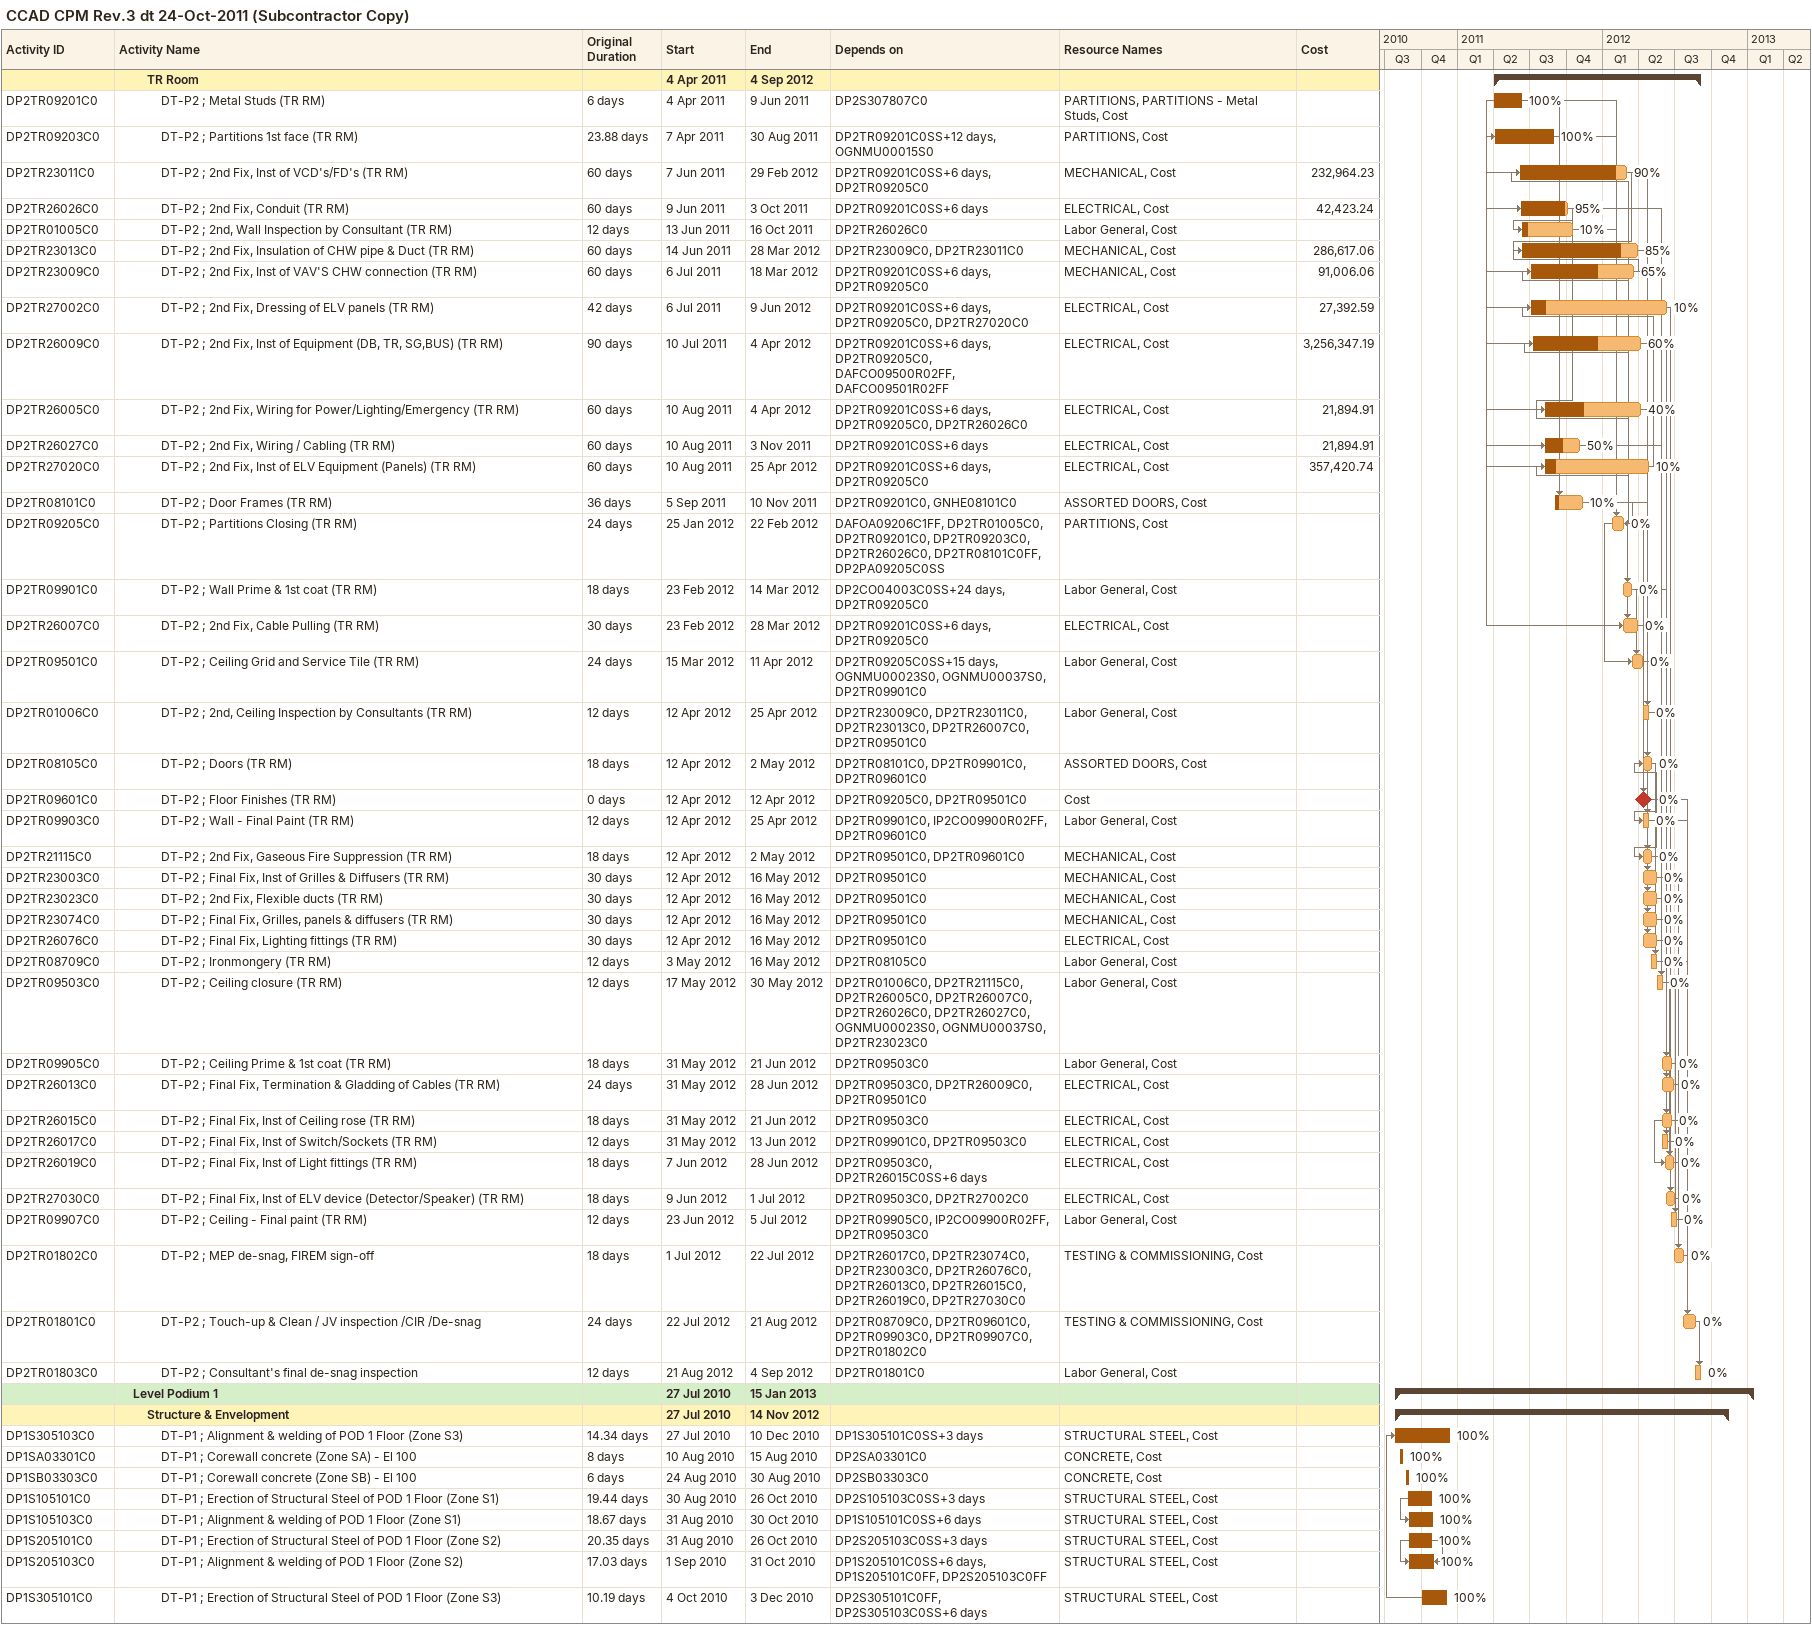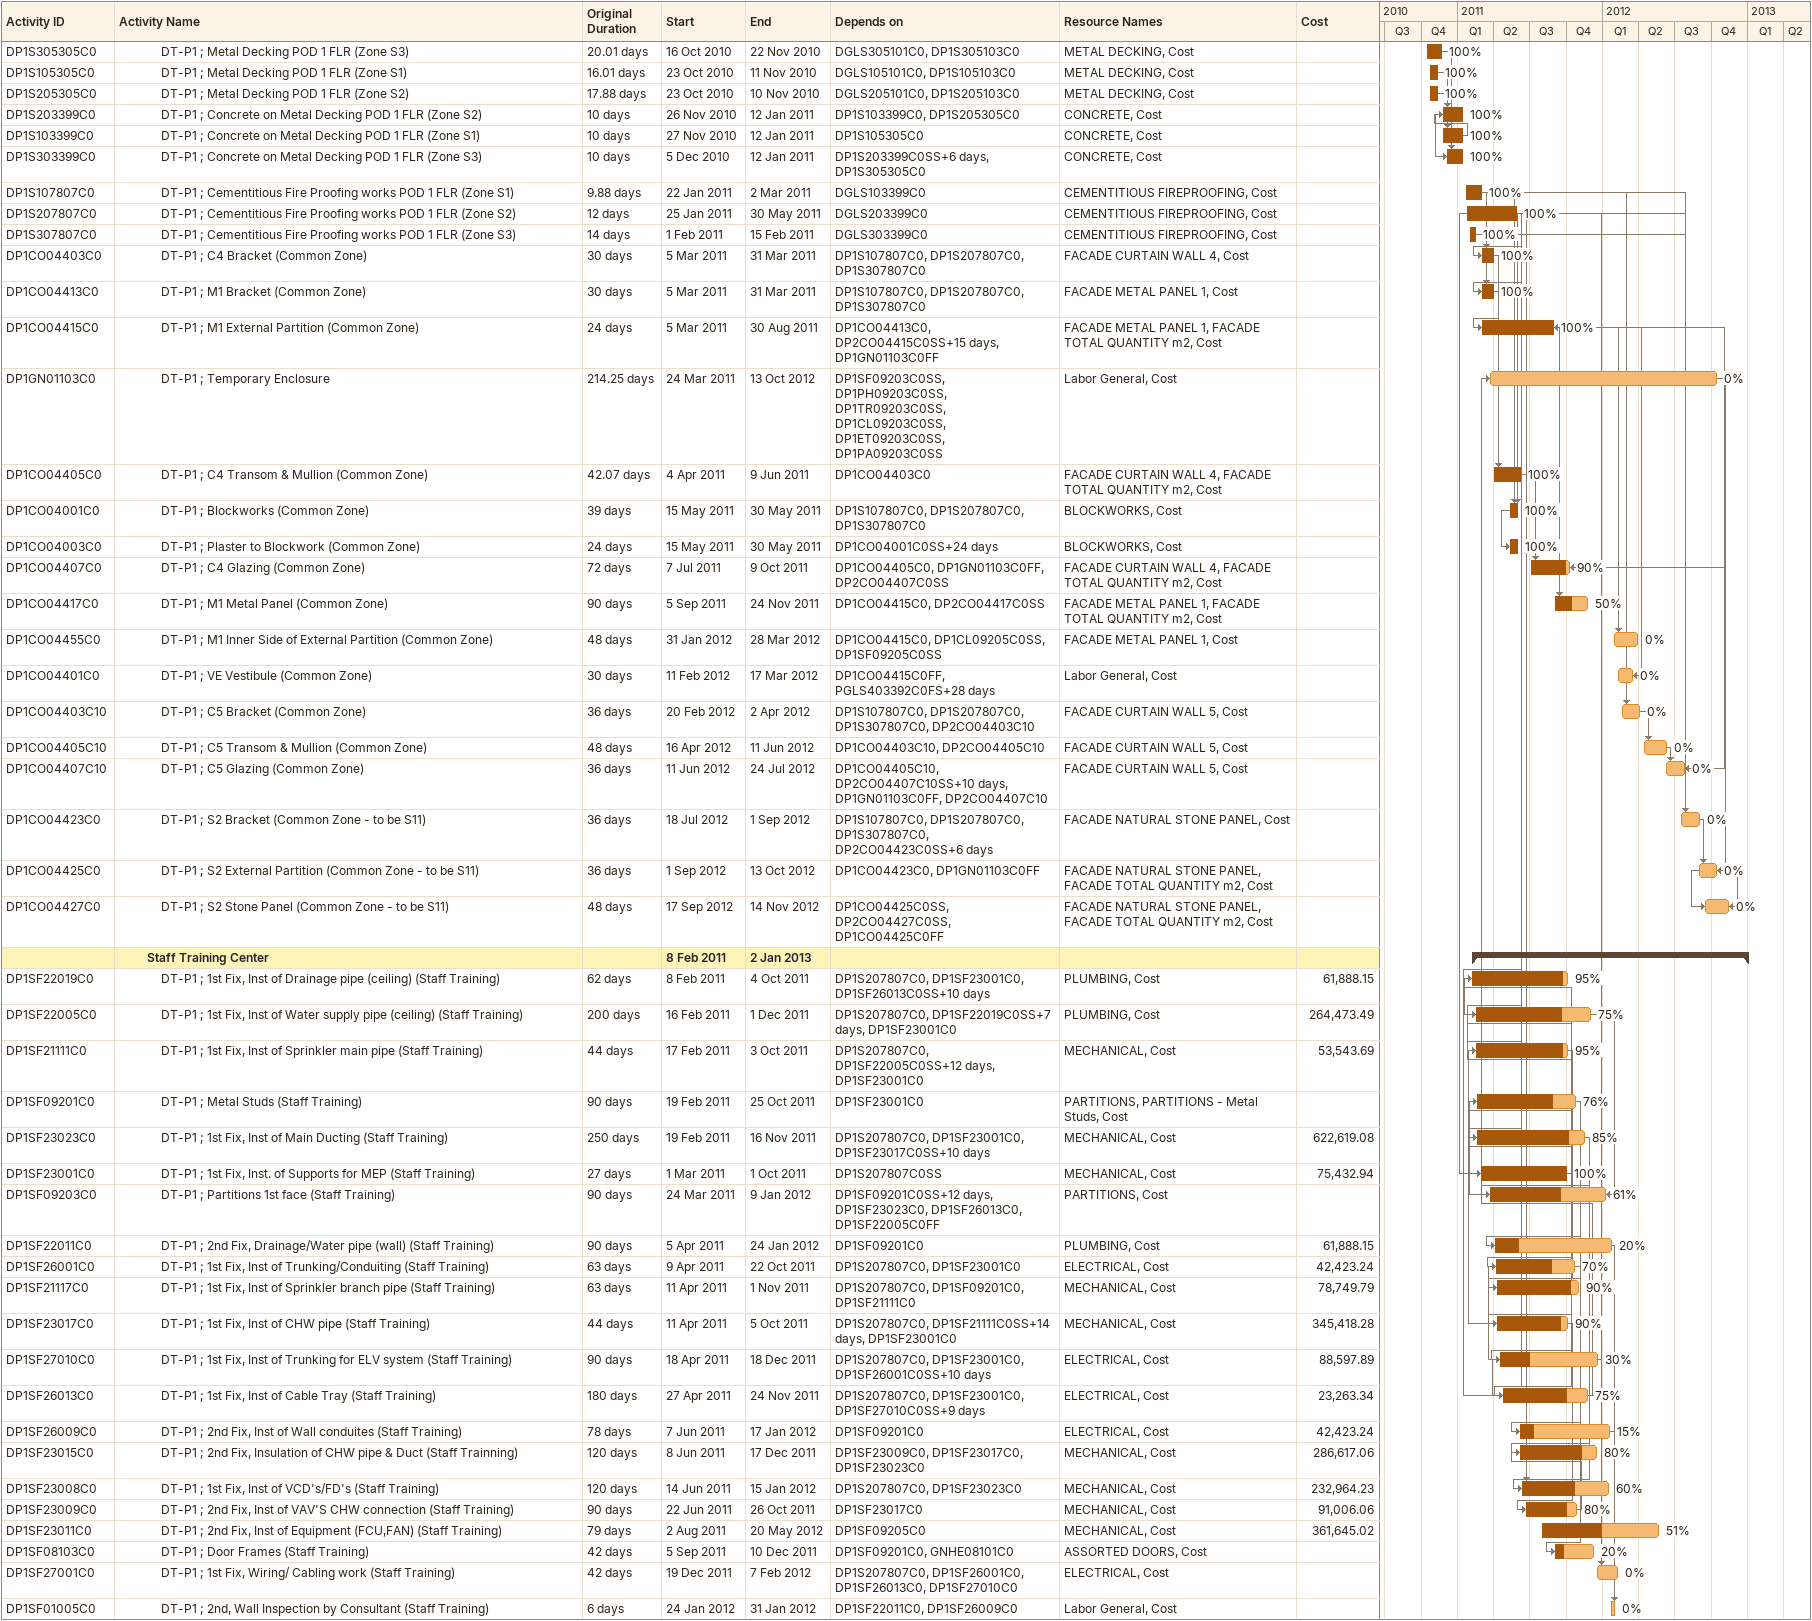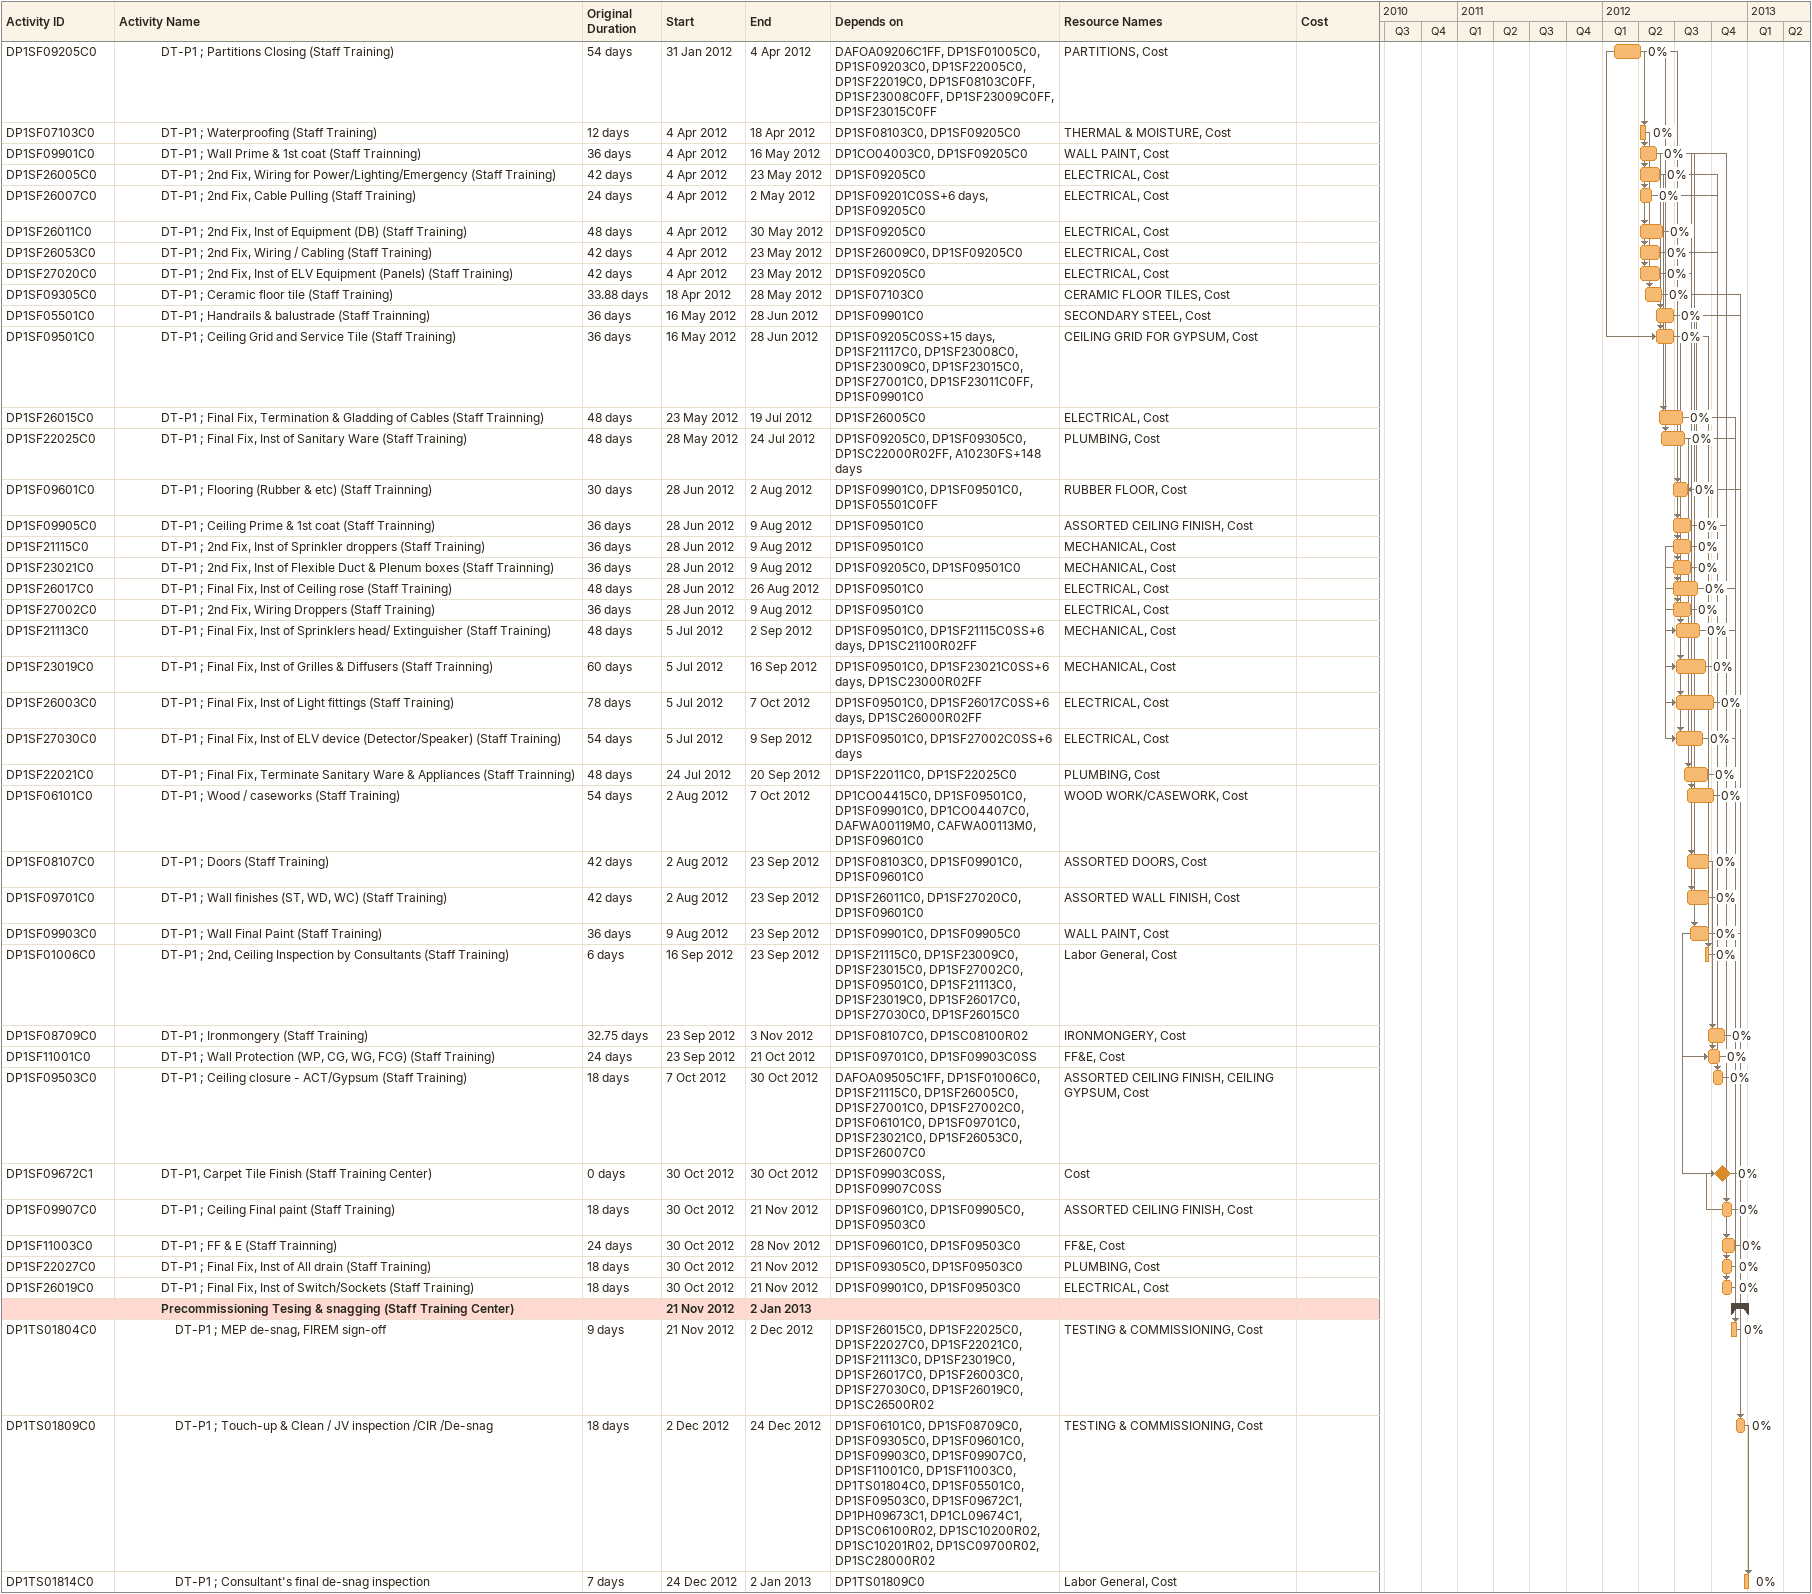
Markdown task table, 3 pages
CCAD CPM Rev.3 dt 24-Oct-2011 (Subcontractor Copy)

| ID | Level | Task | Original duration | Start | Finish | Predecessors | Resources | % complete | Cost |
|---|---|---|---|---|---|---|---|---|---|
|  | 3 | **TR Room** |  | 2011-04-04 | 2012-09-04 |  |  |  |  |
| DP2TR09201C0 | 4 | DT-P2 ; Metal Studs (TR RM) | 6d | 2011-04-04 | 2011-06-09 | DP2S307807C0 | PARTITIONS, PARTITIONS - Metal Studs, Cost | 100 |  |
| DP2TR09203C0 | 4 | DT-P2 ; Partitions 1st face (TR RM) | 23.88d | 2011-04-07 | 2011-08-30 | DP2TR09201C0SS+12d, OGNMU00015S0 | PARTITIONS, Cost | 100 |  |
| DP2TR23011C0 | 4 | DT-P2 ; 2nd Fix, Inst of VCD's/FD's (TR RM) | 60d | 2011-06-07 | 2012-02-29 | DP2TR09201C0SS+6d, DP2TR09205C0 | MECHANICAL, Cost | 90 | 232964.23 |
| DP2TR26026C0 | 4 | DT-P2 ; 2nd Fix, Conduit (TR RM) | 60d | 2011-06-09 | 2011-10-03 | DP2TR09201C0SS+6d | ELECTRICAL, Cost | 95 | 42423.24 |
| DP2TR01005C0 | 4 | DT-P2 ; 2nd, Wall Inspection by Consultant (TR RM) | 12d | 2011-06-13 | 2011-10-16 | DP2TR26026C0 | Labor General, Cost | 10 |  |
| DP2TR23013C0 | 4 | DT-P2 ; 2nd Fix, Insulation of CHW pipe & Duct (TR RM) | 60d | 2011-06-14 | 2012-03-28 | DP2TR23009C0, DP2TR23011C0 | MECHANICAL, Cost | 85 | 286617.06 |
| DP2TR23009C0 | 4 | DT-P2 ; 2nd Fix, Inst of VAV'S CHW connection (TR RM) | 60d | 2011-07-06 | 2012-03-18 | DP2TR09201C0SS+6d, DP2TR09205C0 | MECHANICAL, Cost | 65 | 91006.06 |
| DP2TR27002C0 | 4 | DT-P2 ; 2nd Fix, Dressing of ELV panels (TR RM) | 42d | 2011-07-06 | 2012-06-09 | DP2TR09201C0SS+6d, DP2TR09205C0, DP2TR27020C0 | ELECTRICAL, Cost | 10 | 27392.59 |
| DP2TR26009C0 | 4 | DT-P2 ; 2nd Fix, Inst of Equipment (DB, TR, SG,BUS) (TR RM) | 90d | 2011-07-10 | 2012-04-04 | DP2TR09201C0SS+6d, DP2TR09205C0, DAFCO09500R02FF, DAFCO09501R02FF | ELECTRICAL, Cost | 60 | 3256347.19 |
| DP2TR26005C0 | 4 | DT-P2 ; 2nd Fix, Wiring for Power/Lighting/Emergency (TR RM) | 60d | 2011-08-10 | 2012-04-04 | DP2TR09201C0SS+6d, DP2TR09205C0, DP2TR26026C0 | ELECTRICAL, Cost | 40 | 21894.91 |
| DP2TR26027C0 | 4 | DT-P2 ; 2nd Fix, Wiring / Cabling (TR RM) | 60d | 2011-08-10 | 2011-11-03 | DP2TR09201C0SS+6d | ELECTRICAL, Cost | 50 | 21894.91 |
| DP2TR27020C0 | 4 | DT-P2 ; 2nd Fix, Inst of ELV Equipment (Panels) (TR RM) | 60d | 2011-08-10 | 2012-04-25 | DP2TR09201C0SS+6d, DP2TR09205C0 | ELECTRICAL, Cost | 10 | 357420.74 |
| DP2TR08101C0 | 4 | DT-P2 ; Door Frames (TR RM) | 36d | 2011-09-05 | 2011-11-10 | DP2TR09201C0, GNHE08101C0 | ASSORTED DOORS, Cost | 10 |  |
| DP2TR09205C0 | 4 | DT-P2 ; Partitions Closing (TR RM) | 24d | 2012-01-25 | 2012-02-22 | DAFOA09206C1FF, DP2TR01005C0, DP2TR09201C0, DP2TR09203C0, DP2TR26026C0, DP2TR08101C0FF, DP2PA09205C0SS | PARTITIONS, Cost | 0 |  |
| DP2TR09901C0 | 4 | DT-P2 ; Wall Prime & 1st coat (TR RM) | 18d | 2012-02-23 | 2012-03-14 | DP2CO04003C0SS+24d, DP2TR09205C0 | Labor General, Cost | 0 |  |
| DP2TR26007C0 | 4 | DT-P2 ; 2nd Fix, Cable Pulling (TR RM) | 30d | 2012-02-23 | 2012-03-28 | DP2TR09201C0SS+6d, DP2TR09205C0 | ELECTRICAL, Cost | 0 |  |
| DP2TR09501C0 | 4 | DT-P2 ; Ceiling Grid and Service Tile (TR RM) | 24d | 2012-03-15 | 2012-04-11 | DP2TR09205C0SS+15d, OGNMU00023S0, OGNMU00037S0, DP2TR09901C0 | Labor General, Cost | 0 |  |
| DP2TR01006C0 | 4 | DT-P2 ; 2nd, Ceiling Inspection by Consultants (TR RM) | 12d | 2012-04-12 | 2012-04-25 | DP2TR23009C0, DP2TR23011C0, DP2TR23013C0, DP2TR26007C0, DP2TR09501C0 | Labor General, Cost | 0 |  |
| DP2TR08105C0 | 4 | DT-P2 ; Doors (TR RM) | 18d | 2012-04-12 | 2012-05-02 | DP2TR08101C0, DP2TR09901C0, DP2TR09601C0 | ASSORTED DOORS, Cost | 0 |  |
| DP2TR09601C0 | 4 | DT-P2 ; Floor Finishes (TR RM) | 0d | 2012-04-12 | 2012-04-12 | DP2TR09205C0, DP2TR09501C0 | Cost | 0 |  |
| DP2TR09903C0 | 4 | DT-P2 ; Wall - Final Paint (TR RM) | 12d | 2012-04-12 | 2012-04-25 | DP2TR09901C0, IP2CO09900R02FF, DP2TR09601C0 | Labor General, Cost | 0 |  |
| DP2TR21115C0 | 4 | DT-P2 ; 2nd Fix, Gaseous Fire Suppression (TR RM) | 18d | 2012-04-12 | 2012-05-02 | DP2TR09501C0, DP2TR09601C0 | MECHANICAL, Cost | 0 |  |
| DP2TR23003C0 | 4 | DT-P2 ; Final Fix, Inst of Grilles & Diffusers (TR RM) | 30d | 2012-04-12 | 2012-05-16 | DP2TR09501C0 | MECHANICAL, Cost | 0 |  |
| DP2TR23023C0 | 4 | DT-P2 ; 2nd Fix, Flexible ducts (TR RM) | 30d | 2012-04-12 | 2012-05-16 | DP2TR09501C0 | MECHANICAL, Cost | 0 |  |
| DP2TR23074C0 | 4 | DT-P2 ; Final Fix, Grilles, panels & diffusers (TR RM) | 30d | 2012-04-12 | 2012-05-16 | DP2TR09501C0 | MECHANICAL, Cost | 0 |  |
| DP2TR26076C0 | 4 | DT-P2 ; Final Fix, Lighting fittings (TR RM) | 30d | 2012-04-12 | 2012-05-16 | DP2TR09501C0 | ELECTRICAL, Cost | 0 |  |
| DP2TR08709C0 | 4 | DT-P2 ; Ironmongery (TR RM) | 12d | 2012-05-03 | 2012-05-16 | DP2TR08105C0 | Labor General, Cost | 0 |  |
| DP2TR09503C0 | 4 | DT-P2 ; Ceiling closure (TR RM) | 12d | 2012-05-17 | 2012-05-30 | DP2TR01006C0, DP2TR21115C0, DP2TR26005C0, DP2TR26007C0, DP2TR26026C0, DP2TR26027C0, OGNMU00023S0, OGNMU00037S0, DP2TR23023C0 | Labor General, Cost | 0 |  |
| DP2TR09905C0 | 4 | DT-P2 ; Ceiling Prime & 1st coat (TR RM) | 18d | 2012-05-31 | 2012-06-21 | DP2TR09503C0 | Labor General, Cost | 0 |  |
| DP2TR26013C0 | 4 | DT-P2 ; Final Fix, Termination & Gladding of Cables (TR RM) | 24d | 2012-05-31 | 2012-06-28 | DP2TR09503C0, DP2TR26009C0, DP2TR09501C0 | ELECTRICAL, Cost | 0 |  |
| DP2TR26015C0 | 4 | DT-P2 ; Final Fix, Inst of Ceiling rose (TR RM) | 18d | 2012-05-31 | 2012-06-21 | DP2TR09503C0 | ELECTRICAL, Cost | 0 |  |
| DP2TR26017C0 | 4 | DT-P2 ; Final Fix, Inst of Switch/Sockets (TR RM) | 12d | 2012-05-31 | 2012-06-13 | DP2TR09901C0, DP2TR09503C0 | ELECTRICAL, Cost | 0 |  |
| DP2TR26019C0 | 4 | DT-P2 ; Final Fix, Inst of Light fittings (TR RM) | 18d | 2012-06-07 | 2012-06-28 | DP2TR09503C0, DP2TR26015C0SS+6d | ELECTRICAL, Cost | 0 |  |
| DP2TR27030C0 | 4 | DT-P2 ; Final Fix, Inst of ELV device (Detector/Speaker) (TR RM) | 18d | 2012-06-09 | 2012-07-01 | DP2TR09503C0, DP2TR27002C0 | ELECTRICAL, Cost | 0 |  |
| DP2TR09907C0 | 4 | DT-P2 ; Ceiling - Final paint (TR RM) | 12d | 2012-06-23 | 2012-07-05 | DP2TR09905C0, IP2CO09900R02FF, DP2TR09503C0 | Labor General, Cost | 0 |  |
| DP2TR01802C0 | 4 | DT-P2 ; MEP de-snag, FIREM sign-off | 18d | 2012-07-01 | 2012-07-22 | DP2TR26017C0, DP2TR23074C0, DP2TR23003C0, DP2TR26076C0, DP2TR26013C0, DP2TR26015C0, DP2TR26019C0, DP2TR27030C0 | TESTING & COMMISSIONING, Cost | 0 |  |
| DP2TR01801C0 | 4 | DT-P2 ; Touch-up & Clean / JV inspection /CIR /De-snag | 24d | 2012-07-22 | 2012-08-21 | DP2TR08709C0, DP2TR09601C0, DP2TR09903C0, DP2TR09907C0, DP2TR01802C0 | TESTING & COMMISSIONING, Cost | 0 |  |
| DP2TR01803C0 | 4 | DT-P2 ; Consultant's final de-snag inspection | 12d | 2012-08-21 | 2012-09-04 | DP2TR01801C0 | Labor General, Cost | 0 |  |
|  | 2 | **Level Podium 1** |  | 2010-07-27 | 2013-01-15 |  |  |  |  |
|  | 3 | **Structure & Envelopment** |  | 2010-07-27 | 2012-11-14 |  |  |  |  |
| DP1S305103C0 | 4 | DT-P1 ; Alignment & welding of POD 1 Floor (Zone S3) | 14.34d | 2010-07-27 | 2010-12-10 | DP1S305101C0SS+3d | STRUCTURAL STEEL, Cost | 100 |  |
| DP1SA03301C0 | 4 | DT-P1 ; Corewall concrete (Zone SA) - El 100 | 8d | 2010-08-10 | 2010-08-15 | DP2SA03301C0 | CONCRETE, Cost | 100 |  |
| DP1SB03303C0 | 4 | DT-P1 ; Corewall concrete (Zone SB) - El 100 | 6d | 2010-08-24 | 2010-08-30 | DP2SB03303C0 | CONCRETE, Cost | 100 |  |
| DP1S105101C0 | 4 | DT-P1 ; Erection of Structural Steel of POD 1 Floor (Zone S1) | 19.44d | 2010-08-30 | 2010-10-26 | DP2S105103C0SS+3d | STRUCTURAL STEEL, Cost | 100 |  |
| DP1S105103C0 | 4 | DT-P1 ; Alignment & welding of POD 1 Floor (Zone S1) | 18.67d | 2010-08-31 | 2010-10-30 | DP1S105101C0SS+6d | STRUCTURAL STEEL, Cost | 100 |  |
| DP1S205101C0 | 4 | DT-P1 ; Erection of Structural Steel of POD 1 Floor (Zone S2) | 20.35d | 2010-08-31 | 2010-10-26 | DP2S205103C0SS+3d | STRUCTURAL STEEL, Cost | 100 |  |
| DP1S205103C0 | 4 | DT-P1 ; Alignment & welding of POD 1 Floor (Zone S2) | 17.03d | 2010-09-01 | 2010-10-31 | DP1S205101C0SS+6d, DP1S205101C0FF, DP2S205103C0FF | STRUCTURAL STEEL, Cost | 100 |  |
| DP1S305101C0 | 4 | DT-P1 ; Erection of Structural Steel of POD 1 Floor (Zone S3) | 10.19d | 2010-10-04 | 2010-12-03 | DP2S305101C0FF, DP2S305103C0SS+6d | STRUCTURAL STEEL, Cost | 100 |  |
| DP1S305305C0 | 4 | DT-P1 ; Metal Decking POD 1 FLR (Zone S3) | 20.01d | 2010-10-16 | 2010-11-22 | DGLS305101C0, DP1S305103C0 | METAL DECKING, Cost | 100 |  |
| DP1S105305C0 | 4 | DT-P1 ; Metal Decking POD 1 FLR (Zone S1) | 16.01d | 2010-10-23 | 2010-11-11 | DGLS105101C0, DP1S105103C0 | METAL DECKING, Cost | 100 |  |
| DP1S205305C0 | 4 | DT-P1 ; Metal Decking POD 1 FLR (Zone S2) | 17.88d | 2010-10-23 | 2010-11-10 | DGLS205101C0, DP1S205103C0 | METAL DECKING, Cost | 100 |  |
| DP1S203399C0 | 4 | DT-P1 ; Concrete on Metal Decking POD 1 FLR (Zone S2) | 10d | 2010-11-26 | 2011-01-12 | DP1S103399C0, DP1S205305C0 | CONCRETE, Cost | 100 |  |
| DP1S103399C0 | 4 | DT-P1 ; Concrete on Metal Decking POD 1 FLR (Zone S1) | 10d | 2010-11-27 | 2011-01-12 | DP1S105305C0 | CONCRETE, Cost | 100 |  |
| DP1S303399C0 | 4 | DT-P1 ; Concrete on Metal Decking POD 1 FLR (Zone S3) | 10d | 2010-12-05 | 2011-01-12 | DP1S203399C0SS+6d, DP1S305305C0 | CONCRETE, Cost | 100 |  |
| DP1S107807C0 | 4 | DT-P1 ; Cementitious Fire Proofing works POD 1 FLR (Zone S1) | 9.88d | 2011-01-22 | 2011-03-02 | DGLS103399C0 | CEMENTITIOUS FIREPROOFING, Cost | 100 |  |
| DP1S207807C0 | 4 | DT-P1 ; Cementitious Fire Proofing works POD 1 FLR (Zone S2) | 12d | 2011-01-25 | 2011-05-30 | DGLS203399C0 | CEMENTITIOUS FIREPROOFING, Cost | 100 |  |
| DP1S307807C0 | 4 | DT-P1 ; Cementitious Fire Proofing works POD 1 FLR (Zone S3) | 14d | 2011-02-01 | 2011-02-15 | DGLS303399C0 | CEMENTITIOUS FIREPROOFING, Cost | 100 |  |
| DP1CO04403C0 | 4 | DT-P1 ; C4 Bracket (Common Zone) | 30d | 2011-03-05 | 2011-03-31 | DP1S107807C0, DP1S207807C0, DP1S307807C0 | FACADE CURTAIN WALL 4, Cost | 100 |  |
| DP1CO04413C0 | 4 | DT-P1 ; M1 Bracket (Common Zone) | 30d | 2011-03-05 | 2011-03-31 | DP1S107807C0, DP1S207807C0, DP1S307807C0 | FACADE METAL PANEL 1, Cost | 100 |  |
| DP1CO04415C0 | 4 | DT-P1 ; M1 External Partition (Common Zone) | 24d | 2011-03-05 | 2011-08-30 | DP1CO04413C0, DP2CO04415C0SS+15d, DP1GN01103C0FF | FACADE METAL PANEL 1, FACADE TOTAL QUANTITY m2, Cost | 100 |  |
| DP1GN01103C0 | 4 | DT-P1 ; Temporary Enclosure | 214.25d | 2011-03-24 | 2012-10-13 | DP1SF09203C0SS, DP1PH09203C0SS, DP1TR09203C0SS, DP1CL09203C0SS, DP1ET09203C0SS, DP1PA09203C0SS | Labor General, Cost | 0 |  |
| DP1CO04405C0 | 4 | DT-P1 ; C4 Transom & Mullion (Common Zone) | 42.07d | 2011-04-04 | 2011-06-09 | DP1CO04403C0 | FACADE CURTAIN WALL 4, FACADE TOTAL QUANTITY m2, Cost | 100 |  |
| DP1CO04001C0 | 4 | DT-P1 ; Blockworks (Common Zone) | 39d | 2011-05-15 | 2011-05-30 | DP1S107807C0, DP1S207807C0, DP1S307807C0 | BLOCKWORKS, Cost | 100 |  |
| DP1CO04003C0 | 4 | DT-P1 ; Plaster to Blockwork (Common Zone) | 24d | 2011-05-15 | 2011-05-30 | DP1CO04001C0SS+24d | BLOCKWORKS, Cost | 100 |  |
| DP1CO04407C0 | 4 | DT-P1 ; C4 Glazing (Common Zone) | 72d | 2011-07-07 | 2011-10-09 | DP1CO04405C0, DP1GN01103C0FF, DP2CO04407C0SS | FACADE CURTAIN WALL 4, FACADE TOTAL QUANTITY m2, Cost | 90 |  |
| DP1CO04417C0 | 4 | DT-P1 ; M1 Metal Panel (Common Zone) | 90d | 2011-09-05 | 2011-11-24 | DP1CO04415C0, DP2CO04417C0SS | FACADE METAL PANEL 1, FACADE TOTAL QUANTITY m2, Cost | 50 |  |
| DP1CO04455C0 | 4 | DT-P1 ; M1 Inner Side of External Partition (Common Zone) | 48d | 2012-01-31 | 2012-03-28 | DP1CO04415C0, DP1CL09205C0SS, DP1SF09205C0SS | FACADE METAL PANEL 1, Cost | 0 |  |
| DP1CO04401C0 | 4 | DT-P1 ; VE Vestibule (Common Zone) | 30d | 2012-02-11 | 2012-03-17 | DP1CO04415C0FF, PGLS403392C0FS+28d | Labor General, Cost | 0 |  |
| DP1CO04403C10 | 4 | DT-P1 ; C5 Bracket (Common Zone) | 36d | 2012-02-20 | 2012-04-02 | DP1S107807C0, DP1S207807C0, DP1S307807C0, DP2CO04403C10 | FACADE CURTAIN WALL 5, Cost | 0 |  |
| DP1CO04405C10 | 4 | DT-P1 ; C5 Transom & Mullion (Common Zone) | 48d | 2012-04-16 | 2012-06-11 | DP1CO04403C10, DP2CO04405C10 | FACADE CURTAIN WALL 5, Cost | 0 |  |
| DP1CO04407C10 | 4 | DT-P1 ; C5 Glazing (Common Zone) | 36d | 2012-06-11 | 2012-07-24 | DP1CO04405C10, DP2CO04407C10SS+10d, DP1GN01103C0FF, DP2CO04407C10 | FACADE CURTAIN WALL 5, Cost | 0 |  |
| DP1CO04423C0 | 4 | DT-P1 ; S2 Bracket (Common Zone - to be S11) | 36d | 2012-07-18 | 2012-09-01 | DP1S107807C0, DP1S207807C0, DP1S307807C0, DP2CO04423C0SS+6d | FACADE NATURAL STONE PANEL, Cost | 0 |  |
| DP1CO04425C0 | 4 | DT-P1 ; S2 External Partition (Common Zone - to be S11) | 36d | 2012-09-01 | 2012-10-13 | DP1CO04423C0, DP1GN01103C0FF | FACADE NATURAL STONE PANEL, FACADE TOTAL QUANTITY m2, Cost | 0 |  |
| DP1CO04427C0 | 4 | DT-P1 ; S2 Stone Panel (Common Zone - to be S11) | 48d | 2012-09-17 | 2012-11-14 | DP1CO04425C0SS, DP2CO04427C0SS, DP1CO04425C0FF | FACADE NATURAL STONE PANEL, FACADE TOTAL QUANTITY m2, Cost | 0 |  |
|  | 3 | **Staff Training Center** |  | 2011-02-08 | 2013-01-02 |  |  |  |  |
| DP1SF22019C0 | 4 | DT-P1 ; 1st Fix, Inst of Drainage pipe (ceiling) (Staff Training) | 62d | 2011-02-08 | 2011-10-04 | DP1S207807C0, DP1SF23001C0, DP1SF26013C0SS+10d | PLUMBING, Cost | 95 | 61888.15 |
| DP1SF22005C0 | 4 | DT-P1 ; 1st Fix, Inst of Water supply pipe (ceiling) (Staff Training) | 200d | 2011-02-16 | 2011-12-01 | DP1S207807C0, DP1SF22019C0SS+7d, DP1SF23001C0 | PLUMBING, Cost | 75 | 264473.49 |
| DP1SF21111C0 | 4 | DT-P1 ; 1st Fix, Inst of Sprinkler main pipe (Staff Training) | 44d | 2011-02-17 | 2011-10-03 | DP1S207807C0, DP1SF22005C0SS+12d, DP1SF23001C0 | MECHANICAL, Cost | 95 | 53543.69 |
| DP1SF09201C0 | 4 | DT-P1 ; Metal Studs (Staff Training) | 90d | 2011-02-19 | 2011-10-25 | DP1SF23001C0 | PARTITIONS, PARTITIONS - Metal Studs, Cost | 76 |  |
| DP1SF23023C0 | 4 | DT-P1 ; 1st Fix, Inst of Main Ducting (Staff Training) | 250d | 2011-02-19 | 2011-11-16 | DP1S207807C0, DP1SF23001C0, DP1SF23017C0SS+10d | MECHANICAL, Cost | 85 | 622619.08 |
| DP1SF23001C0 | 4 | DT-P1 ; 1st Fix, Inst. of Supports for MEP (Staff Training) | 27d | 2011-03-01 | 2011-10-01 | DP1S207807C0SS | MECHANICAL, Cost | 100 | 75432.94 |
| DP1SF09203C0 | 4 | DT-P1 ; Partitions 1st face (Staff Training) | 90d | 2011-03-24 | 2012-01-09 | DP1SF09201C0SS+12d, DP1SF23023C0, DP1SF26013C0, DP1SF22005C0FF | PARTITIONS, Cost | 61 |  |
| DP1SF22011C0 | 4 | DT-P1 ; 2nd Fix, Drainage/Water pipe (wall) (Staff Training) | 90d | 2011-04-05 | 2012-01-24 | DP1SF09201C0 | PLUMBING, Cost | 20 | 61888.15 |
| DP1SF26001C0 | 4 | DT-P1 ; 1st Fix, Inst of Trunking/Conduiting (Staff Training) | 63d | 2011-04-09 | 2011-10-22 | DP1S207807C0, DP1SF23001C0 | ELECTRICAL, Cost | 70 | 42423.24 |
| DP1SF21117C0 | 4 | DT-P1 ; 1st Fix, Inst of Sprinkler branch pipe (Staff Training) | 63d | 2011-04-11 | 2011-11-01 | DP1S207807C0, DP1SF09201C0, DP1SF21111C0 | MECHANICAL, Cost | 90 | 78749.79 |
| DP1SF23017C0 | 4 | DT-P1 ; 1st Fix, Inst of CHW pipe (Staff Training) | 44d | 2011-04-11 | 2011-10-05 | DP1S207807C0, DP1SF21111C0SS+14d, DP1SF23001C0 | MECHANICAL, Cost | 90 | 345418.28 |
| DP1SF27010C0 | 4 | DT-P1 ; 1st Fix, Inst of Trunking for ELV system (Staff Training) | 90d | 2011-04-18 | 2011-12-18 | DP1S207807C0, DP1SF23001C0, DP1SF26001C0SS+10d | ELECTRICAL, Cost | 30 | 88597.89 |
| DP1SF26013C0 | 4 | DT-P1 ; 1st Fix, Inst of Cable Tray (Staff Training) | 180d | 2011-04-27 | 2011-11-24 | DP1S207807C0, DP1SF23001C0, DP1SF27010C0SS+9d | ELECTRICAL, Cost | 75 | 23263.34 |
| DP1SF26009C0 | 4 | DT-P1 ; 2nd Fix, Inst of Wall conduites (Staff Training) | 78d | 2011-06-07 | 2012-01-17 | DP1SF09201C0 | ELECTRICAL, Cost | 15 | 42423.24 |
| DP1SF23015C0 | 4 | DT-P1 ; 2nd Fix, Insulation of CHW pipe & Duct (Staff Trainning) | 120d | 2011-06-08 | 2011-12-17 | DP1SF23009C0, DP1SF23017C0, DP1SF23023C0 | MECHANICAL, Cost | 80 | 286617.06 |
| DP1SF23008C0 | 4 | DT-P1 ; 1st Fix, Inst of VCD's/FD's (Staff Training) | 120d | 2011-06-14 | 2012-01-15 | DP1S207807C0, DP1SF23023C0 | MECHANICAL, Cost | 60 | 232964.23 |
| DP1SF23009C0 | 4 | DT-P1 ; 2nd Fix, Inst of VAV'S CHW connection (Staff Training) | 90d | 2011-06-22 | 2011-10-26 | DP1SF23017C0 | MECHANICAL, Cost | 80 | 91006.06 |
| DP1SF23011C0 | 4 | DT-P1 ; 2nd Fix, Inst of Equipment (FCU,FAN) (Staff Training) | 79d | 2011-08-02 | 2012-05-20 | DP1SF09205C0 | MECHANICAL, Cost | 51 | 361645.02 |
| DP1SF08103C0 | 4 | DT-P1 ; Door Frames (Staff Training) | 42d | 2011-09-05 | 2011-12-10 | DP1SF09201C0, GNHE08101C0 | ASSORTED DOORS, Cost | 20 |  |
| DP1SF27001C0 | 4 | DT-P1 ; 1st Fix, Wiring/ Cabling work (Staff Training) | 42d | 2011-12-19 | 2012-02-07 | DP1S207807C0, DP1SF26001C0, DP1SF26013C0, DP1SF27010C0 | ELECTRICAL, Cost | 0 |  |
| DP1SF01005C0 | 4 | DT-P1 ; 2nd, Wall Inspection by Consultant (Staff Training) | 6d | 2012-01-24 | 2012-01-31 | DP1SF22011C0, DP1SF26009C0 | Labor General, Cost | 0 |  |
| DP1SF09205C0 | 4 | DT-P1 ; Partitions Closing (Staff Training) | 54d | 2012-01-31 | 2012-04-04 | DAFOA09206C1FF, DP1SF01005C0, DP1SF09203C0, DP1SF22005C0, DP1SF22019C0, DP1SF08103C0FF, DP1SF23008C0FF, DP1SF23009C0FF, DP1SF23015C0FF | PARTITIONS, Cost | 0 |  |
| DP1SF07103C0 | 4 | DT-P1 ; Waterproofing (Staff Training) | 12d | 2012-04-04 | 2012-04-18 | DP1SF08103C0, DP1SF09205C0 | THERMAL & MOISTURE, Cost | 0 |  |
| DP1SF09901C0 | 4 | DT-P1 ; Wall Prime & 1st coat (Staff Trainning) | 36d | 2012-04-04 | 2012-05-16 | DP1CO04003C0, DP1SF09205C0 | WALL PAINT, Cost | 0 |  |
| DP1SF26005C0 | 4 | DT-P1 ; 2nd Fix, Wiring for Power/Lighting/Emergency (Staff Training) | 42d | 2012-04-04 | 2012-05-23 | DP1SF09205C0 | ELECTRICAL, Cost | 0 |  |
| DP1SF26007C0 | 4 | DT-P1 ; 2nd Fix, Cable Pulling (Staff Training) | 24d | 2012-04-04 | 2012-05-02 | DP1SF09201C0SS+6d, DP1SF09205C0 | ELECTRICAL, Cost | 0 |  |
| DP1SF26011C0 | 4 | DT-P1 ; 2nd Fix, Inst of Equipment (DB) (Staff Training) | 48d | 2012-04-04 | 2012-05-30 | DP1SF09205C0 | ELECTRICAL, Cost | 0 |  |
| DP1SF26053C0 | 4 | DT-P1 ; 2nd Fix, Wiring / Cabling (Staff Training) | 42d | 2012-04-04 | 2012-05-23 | DP1SF26009C0, DP1SF09205C0 | ELECTRICAL, Cost | 0 |  |
| DP1SF27020C0 | 4 | DT-P1 ; 2nd Fix, Inst of ELV Equipment (Panels) (Staff Training) | 42d | 2012-04-04 | 2012-05-23 | DP1SF09205C0 | ELECTRICAL, Cost | 0 |  |
| DP1SF09305C0 | 4 | DT-P1 ; Ceramic floor tile (Staff Training) | 33.88d | 2012-04-18 | 2012-05-28 | DP1SF07103C0 | CERAMIC FLOOR TILES, Cost | 0 |  |
| DP1SF05501C0 | 4 | DT-P1 ; Handrails & balustrade (Staff Trainning) | 36d | 2012-05-16 | 2012-06-28 | DP1SF09901C0 | SECONDARY STEEL, Cost | 0 |  |
| DP1SF09501C0 | 4 | DT-P1 ; Ceiling Grid and Service Tile (Staff Training) | 36d | 2012-05-16 | 2012-06-28 | DP1SF09205C0SS+15d, DP1SF21117C0, DP1SF23008C0, DP1SF23009C0, DP1SF23015C0, DP1SF27001C0, DP1SF23011C0FF, DP1SF09901C0 | CEILING GRID FOR GYPSUM, Cost | 0 |  |
| DP1SF26015C0 | 4 | DT-P1 ; Final Fix, Termination & Gladding of Cables (Staff Trainning) | 48d | 2012-05-23 | 2012-07-19 | DP1SF26005C0 | ELECTRICAL, Cost | 0 |  |
| DP1SF22025C0 | 4 | DT-P1 ; Final Fix, Inst of Sanitary Ware (Staff Training) | 48d | 2012-05-28 | 2012-07-24 | DP1SF09205C0, DP1SF09305C0, DP1SC22000R02FF, A10230FS+148d | PLUMBING, Cost | 0 |  |
| DP1SF09601C0 | 4 | DT-P1 ; Flooring (Rubber & etc) (Staff Trainning) | 30d | 2012-06-28 | 2012-08-02 | DP1SF09901C0, DP1SF09501C0, DP1SF05501C0FF | RUBBER FLOOR, Cost | 0 |  |
| DP1SF09905C0 | 4 | DT-P1 ; Ceiling Prime & 1st coat (Staff Trainning) | 36d | 2012-06-28 | 2012-08-09 | DP1SF09501C0 | ASSORTED CEILING FINISH, Cost | 0 |  |
| DP1SF21115C0 | 4 | DT-P1 ; 2nd Fix, Inst of Sprinkler droppers (Staff Training) | 36d | 2012-06-28 | 2012-08-09 | DP1SF09501C0 | MECHANICAL, Cost | 0 |  |
| DP1SF23021C0 | 4 | DT-P1 ; 2nd Fix, Inst of Flexible Duct & Plenum boxes (Staff Trainning) | 36d | 2012-06-28 | 2012-08-09 | DP1SF09205C0, DP1SF09501C0 | MECHANICAL, Cost | 0 |  |
| DP1SF26017C0 | 4 | DT-P1 ; Final Fix, Inst of Ceiling rose (Staff Training) | 48d | 2012-06-28 | 2012-08-26 | DP1SF09501C0 | ELECTRICAL, Cost | 0 |  |
| DP1SF27002C0 | 4 | DT-P1 ; 2nd Fix, Wiring Droppers (Staff Training) | 36d | 2012-06-28 | 2012-08-09 | DP1SF09501C0 | ELECTRICAL, Cost | 0 |  |
| DP1SF21113C0 | 4 | DT-P1 ; Final Fix, Inst of Sprinklers head/ Extinguisher (Staff Training) | 48d | 2012-07-05 | 2012-09-02 | DP1SF09501C0, DP1SF21115C0SS+6d, DP1SC21100R02FF | MECHANICAL, Cost | 0 |  |
| DP1SF23019C0 | 4 | DT-P1 ; Final Fix, Inst of Grilles & Diffusers (Staff Trainning) | 60d | 2012-07-05 | 2012-09-16 | DP1SF09501C0, DP1SF23021C0SS+6d, DP1SC23000R02FF | MECHANICAL, Cost | 0 |  |
| DP1SF26003C0 | 4 | DT-P1 ; Final Fix, Inst of Light fittings (Staff Training) | 78d | 2012-07-05 | 2012-10-07 | DP1SF09501C0, DP1SF26017C0SS+6d, DP1SC26000R02FF | ELECTRICAL, Cost | 0 |  |
| DP1SF27030C0 | 4 | DT-P1 ; Final Fix, Inst of ELV device (Detector/Speaker) (Staff Training) | 54d | 2012-07-05 | 2012-09-09 | DP1SF09501C0, DP1SF27002C0SS+6d | ELECTRICAL, Cost | 0 |  |
| DP1SF22021C0 | 4 | DT-P1 ; Final Fix, Terminate Sanitary Ware & Appliances (Staff Trainning) | 48d | 2012-07-24 | 2012-09-20 | DP1SF22011C0, DP1SF22025C0 | PLUMBING, Cost | 0 |  |
| DP1SF06101C0 | 4 | DT-P1 ; Wood / caseworks (Staff Training) | 54d | 2012-08-02 | 2012-10-07 | DP1CO04415C0, DP1SF09501C0, DP1SF09901C0, DP1CO04407C0, DAFWA00119M0, CAFWA00113M0, DP1SF09601C0 | WOOD WORK/CASEWORK, Cost | 0 |  |
| DP1SF08107C0 | 4 | DT-P1 ; Doors (Staff Training) | 42d | 2012-08-02 | 2012-09-23 | DP1SF08103C0, DP1SF09901C0, DP1SF09601C0 | ASSORTED DOORS, Cost | 0 |  |
| DP1SF09701C0 | 4 | DT-P1 ; Wall finishes (ST, WD, WC) (Staff Training) | 42d | 2012-08-02 | 2012-09-23 | DP1SF26011C0, DP1SF27020C0, DP1SF09601C0 | ASSORTED WALL FINISH, Cost | 0 |  |
| DP1SF09903C0 | 4 | DT-P1 ; Wall Final Paint (Staff Training) | 36d | 2012-08-09 | 2012-09-23 | DP1SF09901C0, DP1SF09905C0 | WALL PAINT, Cost | 0 |  |
| DP1SF01006C0 | 4 | DT-P1 ; 2nd, Ceiling Inspection by Consultants (Staff Training) | 6d | 2012-09-16 | 2012-09-23 | DP1SF21115C0, DP1SF23009C0, DP1SF23015C0, DP1SF27002C0, DP1SF09501C0, DP1SF21113C0, DP1SF23019C0, DP1SF26017C0, DP1SF27030C0, DP1SF26015C0 | Labor General, Cost | 0 |  |
| DP1SF08709C0 | 4 | DT-P1 ; Ironmongery (Staff Training) | 32.75d | 2012-09-23 | 2012-11-03 | DP1SF08107C0, DP1SC08100R02 | IRONMONGERY, Cost | 0 |  |
| DP1SF11001C0 | 4 | DT-P1 ; Wall Protection (WP, CG, WG, FCG) (Staff Training) | 24d | 2012-09-23 | 2012-10-21 | DP1SF09701C0, DP1SF09903C0SS | FF&E, Cost | 0 |  |
| DP1SF09503C0 | 4 | DT-P1 ; Ceiling closure - ACT/Gypsum (Staff Training) | 18d | 2012-10-07 | 2012-10-30 | DAFOA09505C1FF, DP1SF01006C0, DP1SF21115C0, DP1SF26005C0, DP1SF27001C0, DP1SF27002C0, DP1SF06101C0, DP1SF09701C0, DP1SF23021C0, DP1SF26053C0, DP1SF26007C0 | ASSORTED CEILING FINISH, CEILING GYPSUM, Cost | 0 |  |
| DP1SF09672C1 | 4 | DT-P1, Carpet Tile Finish (Staff Training Center) | 0d | 2012-10-30 | 2012-10-30 | DP1SF09903C0SS, DP1SF09907C0SS | Cost | 0 |  |
| DP1SF09907C0 | 4 | DT-P1 ; Ceiling Final paint (Staff Training) | 18d | 2012-10-30 | 2012-11-21 | DP1SF09601C0, DP1SF09905C0, DP1SF09503C0 | ASSORTED CEILING FINISH, Cost | 0 |  |
| DP1SF11003C0 | 4 | DT-P1 ; FF & E (Staff Trainning) | 24d | 2012-10-30 | 2012-11-28 | DP1SF09601C0, DP1SF09503C0 | FF&E, Cost | 0 |  |
| DP1SF22027C0 | 4 | DT-P1 ; Final Fix, Inst of All drain (Staff Training) | 18d | 2012-10-30 | 2012-11-21 | DP1SF09305C0, DP1SF09503C0 | PLUMBING, Cost | 0 |  |
| DP1SF26019C0 | 4 | DT-P1 ; Final Fix, Inst of Switch/Sockets (Staff Training) | 18d | 2012-10-30 | 2012-11-21 | DP1SF09901C0, DP1SF09503C0 | ELECTRICAL, Cost | 0 |  |
|  | 4 | **Precommissioning Tesing & snagging (Staff Training Center)** |  | 2012-11-21 | 2013-01-02 |  |  |  |  |
| DP1TS01804C0 | 5 | DT-P1 ; MEP de-snag, FIREM sign-off | 9d | 2012-11-21 | 2012-12-02 | DP1SF26015C0, DP1SF22025C0, DP1SF22027C0, DP1SF22021C0, DP1SF21113C0, DP1SF23019C0, DP1SF26017C0, DP1SF26003C0, DP1SF27030C0, DP1SF26019C0, DP1SC26500R02 | TESTING & COMMISSIONING, Cost | 0 |  |
| DP1TS01809C0 | 5 | DT-P1 ; Touch-up & Clean / JV inspection /CIR /De-snag | 18d | 2012-12-02 | 2012-12-24 | DP1SF06101C0, DP1SF08709C0, DP1SF09305C0, DP1SF09601C0, DP1SF09903C0, DP1SF09907C0, DP1SF11001C0, DP1SF11003C0, DP1TS01804C0, DP1SF05501C0, DP1SF09503C0, DP1SF09672C1, DP1PH09673C1, DP1CL09674C1, DP1SC06100R02, DP1SC10200R02, DP1SC10201R02, DP1SC09700R02, DP1SC28000R02 | TESTING & COMMISSIONING, Cost | 0 |  |
| DP1TS01814C0 | 5 | DT-P1 ; Consultant's final de-snag inspection | 7d | 2012-12-24 | 2013-01-02 | DP1TS01809C0 | Labor General, Cost | 0 |  |
